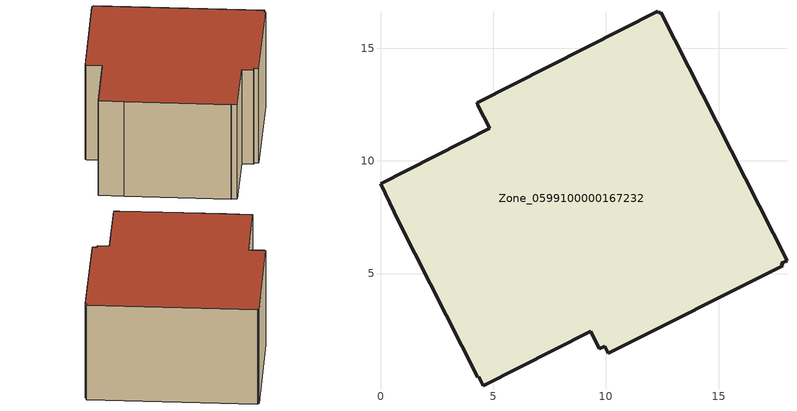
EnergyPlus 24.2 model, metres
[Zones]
Zone_0599100000167232
 floor ground (C_G): 12.43,16.6 18.03,5.57 17.79,5.45 17.84,5.35 10.1,1.47 9.94,1.77 9.71,1.66 9.32,2.44 4.55,0.03 4.36,0.42 4.3,0.39 0.82,7.3 0,8.98 4.85,11.44 4.3,12.47 4.29,12.57 12.3,16.63 12.34,16.55 z2.52
 wall outside (C_F): 0,8.98 0.82,7.3 4.3,0.39 4.36,0.42 4.55,0.03 9.32,2.44 9.71,1.66 9.94,1.77 10.1,1.47 17.84,5.35 17.79,5.45 18.03,5.57 12.43,16.6 12.34,16.55 12.3,16.63 4.29,12.57 4.3,12.47 4.85,11.44 0,8.98 z2.52:10.21
 roof outside (C_R): 12.34,16.55 12.3,16.63 4.29,12.57 4.3,12.47 4.85,11.44 0,8.98 0.82,7.3 4.3,0.39 4.36,0.42 4.55,0.03 9.32,2.44 9.71,1.66 9.94,1.77 10.1,1.47 17.84,5.35 17.79,5.45 18.03,5.57 12.43,16.6 z10.21
[BUILDING]
Pand.0599100000167232: North Axis=0; Terrain=City; Loads Convergence Tolerance Value=0.04; Temperature Convergence Tolerance Value=0.4; Solar Distribution=FullExterior; Maximum Number of Warmup Days=25; Minimum Number of Warmup Days=1
[Site:Location]
Rotterdam.The.Hague.AP_ZH_NLD Design_Conditions: Latitude=51.96; Longitude=4.45; Time Zone=1; Elevation=-4.5
[SITE:GROUNDTEMPERATURE:BUILDINGSURFACE]
18, 18, 18, 18, 18, 18, 18, 18, 18, 18, 18, 18
[MATERIAL] Thermal Absorptance=0.9; Solar Absorptance=0.7; Visible Absorptance=0.7
Name | Roughness | Thickness | Conductivity | Density | Specific Heat
G.D.1965 | MediumSmooth | 0.15 | 1 | 540 | 1210
F.D.1965 | Rough | 0.3 | 0.857143 | 1920 | 840
R.D.1965 | MediumRough | 0.2 | 0.08 | 1500 | 1000
[CONSTRUCTION]
C_G: G.D.1965
C_F: F.D.1965
C_R: R.D.1965
[ZONE]
Zone_0599100000167232: Type=1; Multiplier=1; Ceiling Height=Autocalculate; Volume=Autocalculate; Floor Area=autocalculate; Part of Total Floor Area=Yes
[ZONEINFILTRATION:DESIGNFLOWRATE]
Infil_Zone_0599100000167232: Zone or ZoneList or Space or SpaceList=Zone_0599100000167232; Schedule=AlwaysOn; Design Flow Rate Calculation Method=Flow/Area; Flow Rate per Floor Area=0.0042; Constant Term Coefficient=1; Temperature Term Coefficient=0; Velocity Term Coefficient=0; Velocity Squared Term Coefficient=0
[HVACTEMPLATE:ZONE:IDEALLOADSAIRSYSTEM]
Zone_0599100000167232: Maximum Heating Supply Air Temperature=50; Minimum Cooling Supply Air Temperature=13; Maximum Heating Supply Air Humidity Ratio=0.0156; Minimum Cooling Supply Air Humidity Ratio=0.0077; Heating Limit=NoLimit; Cooling Limit=NoLimit; Dehumidification Control Type=ConstantSensibleHeatRatio; Cooling Sensible Heat Ratio=0.7; Dehumidification Setpoint=60; Humidification Control Type=None; Humidification Setpoint=30; Outdoor Air Method=None; Outdoor Air Flow Rate per Person=0.00944; Outdoor Air Flow Rate per Zone Floor Area=0; Outdoor Air Flow Rate per Zone=0; Demand Controlled Ventilation Type=None; Outdoor Air Economizer Type=NoEconomizer; Heat Recovery Type=None; Sensible Heat Recovery Effectiveness=0.7; Latent Heat Recovery Effectiveness=0.65
[ZONECONTROL:THERMOSTAT]
ThermostatControl_Zone_0599100000167232: Zone or ZoneList=Zone_0599100000167232; Control Type Schedule=DualSetpointControlType; Control 1=Thermostat_Zone_0599100000167232; Temperature Difference Between Cutout And Setpoint=0
[THERMOSTATSETPOINT:DUALSETPOINT]
Thermostat_Zone_0599100000167232: Heating Setpoint Temperature Schedule=HeatingSetpoint_Zone_0599100000167232; Cooling Setpoint Temperature Schedule=CoolingSetpoint_Zone_0599100000167232
[SCHEDULE:COMPACT]
HeatingSetpoint_Zone_0599100000167232: Through: 12/31, For: AllDays, Until: 24:00, 21
CoolingSetpoint_Zone_0599100000167232: Through: 12/31, For: AllDays, Until: 24:00, 24
DualSetpointControlType: Through: 12/31, For: AllDays, Until: 24:00, 4
AlwaysOn: Through: 12/31, For: AllDays, Until: 24:00, 1
